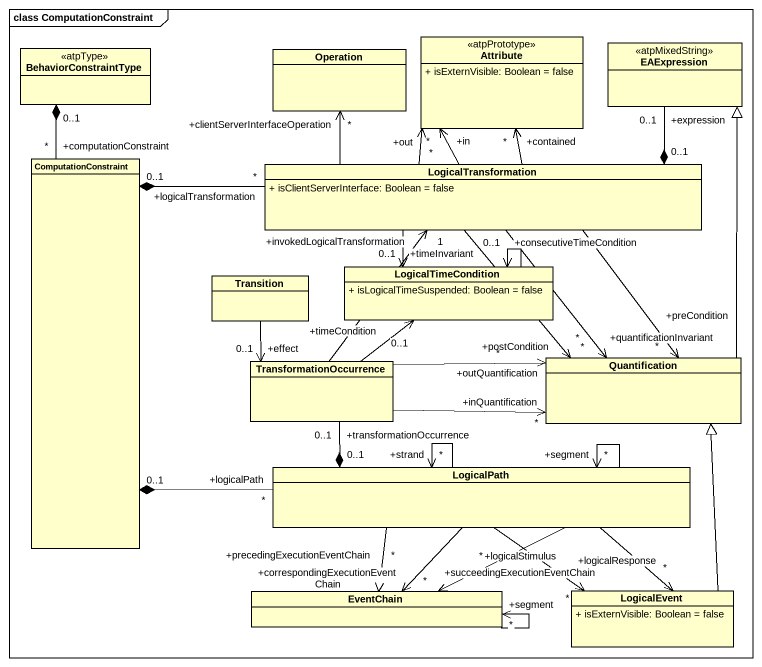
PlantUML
@startuml
mainframe class ComputationConstraint
hide circle
hide empty members
skinparam classAttributeIconSize 0
class BehaviorConstraintType <<atpType>>
class Operation
class Attribute <<atpPrototype>> {
  + isExternVisible: Boolean = false
}
class EAExpression <<atpMixedString>>
class ComputationConstraint
class LogicalTransformation {
  + isClientServerInterface: Boolean = false
}
class Transition
class LogicalTimeCondition {
  + isLogicalTimeSuspended: Boolean = false
}
class TransformationOccurrence
class Quantification
class LogicalPath
class EventChain
class LogicalEvent {
  + isExternVisible: Boolean = false
}
EAExpression "+expression\n0..1" --* "0..1" LogicalTransformation
ComputationConstraint "+computationConstraint\n*" -up-* "0..1" BehaviorConstraintType
ComputationConstraint "0..1" *-right- "+logicalTransformation\n*" LogicalTransformation
ComputationConstraint "0..1" *-right- "+logicalPath\n*" LogicalPath
LogicalTransformation -up-> "+clientServerInterfaceOperation\n*" Operation
LogicalTransformation -up-> "+in\n*" Attribute
LogicalTransformation -up-> "+out\n*" Attribute
LogicalTransformation -up-> "+contained\n*" Attribute
LogicalTransformation --> "+timeInvariant\n0..1" LogicalTimeCondition
LogicalTransformation --> "+postCondition\n*" Quantification
LogicalTransformation --> "+preCondition\n*" Quantification
LogicalTransformation --> "+quantificationInvariant\n*" Quantification
Transition --> "+effect\n0..1" TransformationOccurrence
LogicalTimeCondition --> "+consecutiveTimeCondition\n0..1" LogicalTimeCondition
TransformationOccurrence -up-> "+invokedLogicalTransformation\n1" LogicalTransformation
TransformationOccurrence -up-> "+timeCondition\n0..1" LogicalTimeCondition
TransformationOccurrence -right-> "+outQuantification\n*" Quantification
TransformationOccurrence -right-> "+inQuantification\n*" Quantification
TransformationOccurrence "+transformationOccurrence\n0..1" --* "0..1" LogicalPath
Quantification -up-|> EAExpression
LogicalPath --> "+segment\n*" LogicalPath
LogicalPath --> "+strand\n*" LogicalPath
LogicalPath --> "+correspondingExecutionEventChain\n*" EventChain
LogicalPath --> "+succeedingExecutionEventChain\n*" EventChain
LogicalPath --> "+precedingExecutionEventChain\n*" EventChain
LogicalPath --> "+logicalStimulus\n*" LogicalEvent
LogicalPath --> "+logicalResponse\n*" LogicalEvent
EventChain --> "+segment\n*" EventChain
LogicalEvent -up-|> Quantification
@enduml
